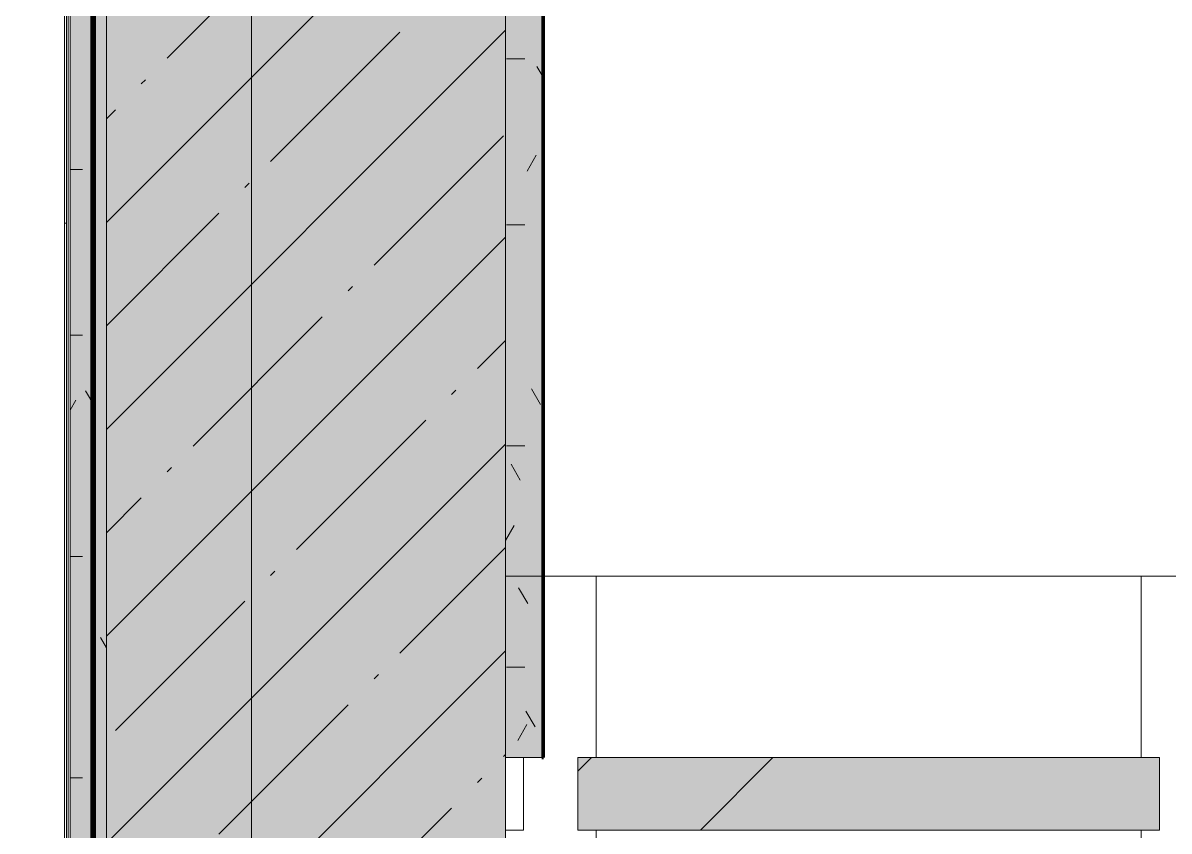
# Model space of a CAD drawing. Header units: millimetres. Extents: x -3817 to 677485, y -22715 to 103890.
# Drawn here: x 107328 to 107959, y 4351 to 4796 of the extents above; entities that cross this region are included whole.
import ezdxf

# ---------------------------------------------------------------- set-up
doc = ezdxf.new("R2010")
doc.units = ezdxf.units.MM
doc.layers.add('PDF _Геометрия', color=7, linetype='Continuous', true_color=0x1d1d1d)
doc.layers.add('PDF _Сплошная заливка', color=7, linetype='Continuous', true_color=0xffffff)

msp = doc.modelspace()

# ---------------------------------------------------------------- hatches: boundary and pattern name
at = {"layer": 'PDF _Сплошная заливка', "transparency": 33554559}
for points in [[(107394.45, 4311.35), (107593.58, 4311.35), (107593.58, 12511.35), (107373.58, 12511.35), (107373.58, 4311.35)], [(107353.58, 2061.35), (107373.58, 2061.35), (107373.58, 12291.35), (107353.58, 12291.35), (107353.58, 2081.35)]]:
    msp.add_hatch(color=256, dxfattribs=at).paths.add_polyline_path(points)

# ---------------------------------------------------------------- linework, layer by layer
at = {"layer": 'PDF _Геометрия', "color": 9, "lineweight": 9, "true_color": 0xc0c0c0}
for points in [[(107893.58, 12519.35), (107893.58, 12531.35), (105338.58, 12531.35), (105338.58, 12511.35), (107593.58, 12511.35), (107373.58, 12511.35), (105338.58, 12511.35), (105338.58, 12311.35), (107373.58, 12311.35), (107373.58, 4311.35), (107373.58, 2061.35), (107573.58, 2061.35), (107573.58, 4311.35), (107593.58, 4311.35), (107593.58, 4391.35), (107613.58, 4391.35)], [(107350.53, 4533.58), (107350.53, 4753.48), (107350.53, 4973.48), (107350.53, 5193.56)], [(107351.53, 5193.56), (107351.53, 4973.48), (107351.53, 4753.48), (107351.53, 4533.58)], [(107350.53, 4248.14), (107350.53, 4362.07), (107350.53, 4466.63), (107350.53, 4561.8), (107350.53, 4647.6), (107350.53, 4724.03), (107350.53, 4791.07), (107350.53, 4848.74), (107350.53, 4897.03), (107350.53, 4935.94), (107351.53, 4935.94), (107351.53, 4897.03), (107351.53, 4848.74), (107351.53, 4791.07), (107351.53, 4724.03), (107351.53, 4647.6), (107351.53, 4561.8), (107351.53, 4466.63), (107351.53, 4362.07), (107351.53, 4248.14)], [(107350.53, 4824.87), (107350.53, 4783.48), (107350.53, 4740.82), (107350.53, 4697.54), (107350.53, 4654.28), (107350.53, 4611.69), (107350.53, 4570.43), (107350.53, 4531.14), (107350.53, 4494.48), (107350.53, 4461.09), (107350.53, 4431.63), (107350.53, 4448.59), (107350.53, 4463.93), (107350.53, 4477.83), (107350.53, 4490.51), (107350.53, 4502.15), (107350.53, 4512.97), (107350.53, 4523.16), (107350.53, 4532.93), (107350.53, 4542.48), (107350.53, 4552.01), (107350.53, 4561.72), (107350.53, 4571.81), (107350.53, 4582.49), (107350.53, 4593.95), (107350.53, 4606.4), (107350.53, 4620.03), (107350.53, 4635.06), (107350.53, 4651.68), (107350.53, 4677.97), (107350.53, 4702.58), (107350.53, 4725.47), (107350.53, 4746.63), (107350.53, 4766.03), (107350.53, 4783.66), (107350.53, 4799.49)], [(107351.53, 4799.49), (107351.53, 4783.66), (107351.53, 4766.03), (107351.53, 4746.63), (107351.53, 4725.47), (107351.53, 4702.58), (107351.53, 4677.97), (107351.53, 4651.68), (107351.53, 4635.06), (107351.53, 4620.03), (107351.53, 4606.4), (107351.53, 4593.95), (107351.53, 4582.49), (107351.53, 4571.81), (107351.53, 4561.72), (107351.53, 4552.01), (107351.53, 4542.48), (107351.53, 4532.93), (107351.53, 4523.16), (107351.53, 4512.97), (107351.53, 4502.15), (107351.53, 4490.51), (107351.53, 4477.83), (107351.53, 4463.93), (107351.53, 4448.59), (107351.53, 4431.63), (107351.53, 4461.09), (107351.53, 4494.48), (107351.53, 4531.14), (107351.53, 4570.43), (107351.53, 4611.69), (107351.53, 4654.28), (107351.53, 4697.54), (107351.53, 4740.82), (107351.53, 4783.48), (107351.53, 4824.87)], [(107350.53, 4685.94), (107350.53, 4681.97), (107350.53, 4678.11), (107350.53, 4674.36), (107350.53, 4670.73), (107350.53, 4667.2), (107350.53, 4663.78), (107350.53, 4660.48), (107350.53, 4657.28), (107350.53, 4654.19), (107350.53, 4651.2), (107350.53, 4648.33), (107350.53, 4645.55), (107350.53, 4642.85), (107350.53, 4640.19), (107350.53, 4637.56), (107350.53, 4634.92), (107350.53, 4632.25), (107350.53, 4629.51), (107350.53, 4626.68), (107350.53, 4623.73), (107350.53, 4620.64), (107350.53, 4617.38), (107350.53, 4613.95), (107350.53, 4610.39), (107350.53, 4606.72), (107350.53, 4602.96), (107350.53, 4599.14), (107350.53, 4595.28), (107350.53, 4591.42), (107350.53, 4587.57), (107350.53, 4583.77), (107350.53, 4580.03), (107350.53, 4576.35), (107350.53, 4572.74), (107350.53, 4569.18)], [(107351.53, 4569.18), (107351.53, 4572.74), (107351.53, 4576.35), (107351.53, 4580.03), (107351.53, 4583.77), (107351.53, 4587.57), (107351.53, 4591.42), (107351.53, 4595.28), (107351.53, 4599.14), (107351.53, 4602.96), (107351.53, 4606.72), (107351.53, 4610.39), (107351.53, 4613.95), (107351.53, 4617.38), (107351.53, 4620.64), (107351.53, 4623.73), (107351.53, 4626.68), (107351.53, 4629.51), (107351.53, 4632.25), (107351.53, 4634.92), (107351.53, 4637.56), (107351.53, 4640.19), (107351.53, 4642.85), (107351.53, 4645.55), (107351.53, 4648.33), (107351.53, 4651.2), (107351.53, 4654.19), (107351.53, 4657.28), (107351.53, 4660.48), (107351.53, 4663.78), (107351.53, 4667.2), (107351.53, 4670.73), (107351.53, 4674.36), (107351.53, 4678.11), (107351.53, 4681.97), (107351.53, 4685.94)], [(107350.53, 4565.67), (107350.53, 4562.21), (107350.53, 4558.79), (107350.53, 4555.41), (107350.53, 4551.81), (107350.53, 4547.32), (107350.53, 4541.23), (107350.53, 4532.84), (107350.53, 4521.45), (107350.53, 4506.33), (107350.53, 4486.8), (107350.53, 4462.13), (107350.53, 4431.63), (107350.53, 4418.45), (107350.53, 4400.82), (107350.53, 4380.45), (107350.53, 4359.05), (107350.53, 4338.23)], [(107351.53, 4338.23), (107351.53, 4359.05), (107351.53, 4380.45), (107351.53, 4400.82), (107351.53, 4418.45), (107351.53, 4431.63), (107351.53, 4462.13), (107351.53, 4486.8), (107351.53, 4506.33), (107351.53, 4521.45), (107351.53, 4532.84), (107351.53, 4541.23), (107351.53, 4547.32), (107351.53, 4551.81), (107351.53, 4555.41), (107351.53, 4558.79), (107351.53, 4562.21), (107351.53, 4565.67)], [(107350.53, 4508.58), (107350.53, 4506.24), (107350.53, 4503.49), (107350.53, 4500.35), (107350.53, 4496.84), (107350.53, 4492.99), (107350.53, 4488.81), (107350.53, 4484.36), (107350.53, 4479.69), (107350.53, 4474.88), (107350.53, 4470.01), (107350.53, 4465.14), (107350.53, 4460.33), (107350.53, 4455.67), (107350.53, 4451.21), (107350.53, 4446.94), (107350.53, 4442.84), (107350.53, 4438.9), (107350.53, 4435.1), (107350.53, 4431.42), (107350.53, 4427.86), (107350.53, 4424.38), (107350.53, 4420.97), (107350.53, 4417.65), (107350.53, 4414.45), (107350.53, 4411.45), (107350.53, 4408.71), (107350.53, 4406.29)], [(107351.53, 4406.29), (107351.53, 4408.71), (107351.53, 4411.45), (107351.53, 4414.45), (107351.53, 4417.65), (107351.53, 4420.97), (107351.53, 4424.38), (107351.53, 4427.86), (107351.53, 4431.42), (107351.53, 4435.1), (107351.53, 4438.9), (107351.53, 4442.84), (107351.53, 4446.94), (107351.53, 4451.21), (107351.53, 4455.67), (107351.53, 4460.33), (107351.53, 4465.14), (107351.53, 4470.01), (107351.53, 4474.88), (107351.53, 4479.69), (107351.53, 4484.36), (107351.53, 4488.81), (107351.53, 4492.99), (107351.53, 4496.84), (107351.53, 4500.35), (107351.53, 4503.49), (107351.53, 4506.24), (107351.53, 4508.58)], [(107350.53, 4402.25), (107350.53, 4404.49), (107350.53, 4407.04), (107350.53, 4409.84), (107350.53, 4412.85), (107350.53, 4416.01), (107350.53, 4419.27), (107350.53, 4422.63), (107350.53, 4426.1), (107350.53, 4429.7), (107350.53, 4433.44), (107350.53, 4437.34), (107350.53, 4441.42), (107350.53, 4445.68), (107350.53, 4450.16), (107350.53, 4454.83), (107350.53, 4459.67), (107350.53, 4464.58), (107350.53, 4469.5), (107350.53, 4474.35), (107350.53, 4479.08), (107350.53, 4483.59), (107350.53, 4487.82), (107350.53, 4491.74), (107350.53, 4495.31), (107350.53, 4498.52), (107350.53, 4501.34), (107350.53, 4503.77)], [(107351.53, 4503.77), (107351.53, 4501.34), (107351.53, 4498.52), (107351.53, 4495.31), (107351.53, 4491.74), (107351.53, 4487.82), (107351.53, 4483.59), (107351.53, 4479.08), (107351.53, 4474.35), (107351.53, 4469.5), (107351.53, 4464.58), (107351.53, 4459.67), (107351.53, 4454.83), (107351.53, 4450.16), (107351.53, 4445.68), (107351.53, 4441.42), (107351.53, 4437.34), (107351.53, 4433.44), (107351.53, 4429.7), (107351.53, 4426.1), (107351.53, 4422.63), (107351.53, 4419.27), (107351.53, 4416.01), (107351.53, 4412.85), (107351.53, 4409.84), (107351.53, 4407.04), (107351.53, 4404.49), (107351.53, 4402.25)], [(107350.53, 4391.27), (107350.53, 4397.44), (107350.53, 4400.85), (107350.53, 4403.49), (107350.53, 4406.07), (107350.53, 4408.73), (107350.53, 4411.6), (107350.53, 4414.64), (107350.53, 4417.77), (107350.53, 4420.89), (107350.53, 4423.92), (107350.53, 4426.84), (107350.53, 4429.68), (107350.53, 4432.47), (107350.53, 4435.25), (107350.53, 4438.03), (107350.53, 4440.81), (107350.53, 4443.57), (107350.53, 4446.31), (107350.53, 4449.01), (107350.53, 4451.66), (107350.53, 4454.25), (107350.53, 4456.77), (107350.53, 4459.23), (107350.53, 4461.62), (107350.53, 4463.94), (107350.53, 4466.2), (107350.53, 4468.42), (107350.53, 4470.62), (107350.53, 4472.81), (107350.53, 4474.99), (107350.53, 4477.18), (107350.53, 4479.38), (107350.53, 4481.6), (107350.53, 4483.82), (107350.53, 4486.06), (107350.53, 4488.32), (107350.53, 4490.56), (107350.53, 4492.78), (107350.53, 4494.94)], [(107351.53, 4494.94), (107351.53, 4492.78), (107351.53, 4490.56), (107351.53, 4488.32), (107351.53, 4486.06), (107351.53, 4483.82), (107351.53, 4481.6), (107351.53, 4479.38), (107351.53, 4477.18), (107351.53, 4474.99), (107351.53, 4472.81), (107351.53, 4470.62), (107351.53, 4468.42), (107351.53, 4466.2), (107351.53, 4463.94), (107351.53, 4461.62), (107351.53, 4459.23), (107351.53, 4456.77), (107351.53, 4454.25), (107351.53, 4451.66), (107351.53, 4449.01), (107351.53, 4446.31), (107351.53, 4443.57), (107351.53, 4440.81), (107351.53, 4438.03), (107351.53, 4435.25), (107351.53, 4432.47), (107351.53, 4429.68), (107351.53, 4426.84), (107351.53, 4423.92), (107351.53, 4420.89), (107351.53, 4417.77), (107351.53, 4414.64), (107351.53, 4411.6), (107351.53, 4408.73), (107351.53, 4406.07), (107351.53, 4403.49), (107351.53, 4400.85), (107351.53, 4397.44), (107351.53, 4391.27)], [(107350.53, 4464.77), (107350.53, 4462.61), (107350.53, 4460.38), (107350.53, 4458.08), (107350.53, 4455.72), (107350.53, 4453.3), (107350.53, 4450.81), (107350.53, 4448.26), (107350.53, 4445.67), (107350.53, 4443.05), (107350.53, 4440.42), (107350.53, 4437.79), (107350.53, 4435.18), (107350.53, 4432.55), (107350.53, 4429.89), (107350.53, 4427.16), (107350.53, 4424.33), (107350.53, 4421.41), (107350.53, 4418.48), (107350.53, 4415.63), (107350.53, 4412.93), (107350.53, 4410.4), (107350.53, 4407.93), (107350.53, 4405.33), (107350.53, 4401.85), (107350.53, 4395.25)], [(107351.53, 4395.25), (107351.53, 4401.85), (107351.53, 4405.33), (107351.53, 4407.93), (107351.53, 4410.4), (107351.53, 4412.93), (107351.53, 4415.63), (107351.53, 4418.48), (107351.53, 4421.41), (107351.53, 4424.33), (107351.53, 4427.16), (107351.53, 4429.89), (107351.53, 4432.55), (107351.53, 4435.18), (107351.53, 4437.79), (107351.53, 4440.42), (107351.53, 4443.05), (107351.53, 4445.67), (107351.53, 4448.26), (107351.53, 4450.81), (107351.53, 4453.3), (107351.53, 4455.72), (107351.53, 4458.08), (107351.53, 4460.38), (107351.53, 4462.61), (107351.53, 4464.77)], [(107350.53, 4394.58), (107350.53, 4390.79), (107350.53, 4388.03)], [(107351.53, 4388.03), (107351.53, 4390.79), (107351.53, 4394.58)], [(107350.53, 4384.87), (107350.53, 4387.27), (107350.53, 4390.66)], [(107351.53, 4390.66), (107351.53, 4387.27), (107351.53, 4384.87)]]:
    msp.add_lwpolyline(points, dxfattribs=at)
for points in [[(105403.58, 2061.35), (107353.58, 2061.35), (107373.58, 2061.35), (107373.58, 12291.35), (107373.58, 12311.35), (105338.58, 12311.35), (105338.58, 12291.35), (107353.58, 12291.35), (107353.58, 2081.35), (105403.58, 2081.35)], [(107367.54, 2082.35), (107367.54, 12290.45), (107366.54, 12290.45), (107366.54, 2082.35)], [(107351.53, 3893.93), (107351.53, 4685.94), (107350.53, 4685.94), (107350.53, 3893.93)]]:
    msp.add_lwpolyline(points, close=True, dxfattribs=at)
at = {"layer": 'PDF _Геометрия', "color": 171, "lineweight": 70, "true_color": 0x8080ff}
msp.add_lwpolyline([(107366.54, 2082.35), (107366.54, 12290.45), (107365.54, 12290.45), (107365.54, 2082.35)], close=True, dxfattribs=at)
at = {"layer": 'PDF _Геометрия', "color": 7, "lineweight": 9}
for points in [[(107593.58, 4391.35), (107593.58, 12291.35)], [(107944.08, 4391.35), (107643.58, 4391.35), (107643.58, 4491.35), (107944.08, 4491.35)], [(107944.08, 4334.35), (107643.58, 4334.35), (107643.58, 4351.35), (107944.08, 4351.35)]]:
    msp.add_lwpolyline(points, close=True, dxfattribs=at)
for points in [[(107613.58, 4391.35), (107613.58, 12290.35)], [(107352.58, 4814.19), (107352.58, 4421.68), (107352.58, 4423.73), (107352.58, 4425.89), (107352.58, 4428.15), (107352.58, 4430.5), (107352.58, 4432.94), (107352.58, 4435.44), (107352.58, 4438.02), (107352.58, 4440.65), (107352.58, 4443.33), (107352.58, 4446.05), (107352.58, 4448.81), (107352.58, 4451.59), (107352.58, 4454.38), (107352.58, 4457.19), (107352.58, 4459.99), (107352.58, 4462.79), (107352.58, 4465.57), (107352.58, 4468.33), (107352.58, 4471.05), (107352.58, 4473.73), (107352.58, 4476.37), (107352.58, 4478.94), (107352.58, 4481.46), (107352.58, 4483.89), (107352.58, 4486.25), (107352.58, 4488.52), (107352.58, 4490.68), (107352.58, 4492.75), (107352.58, 4496.9), (107352.58, 4500.77), (107352.58, 4504.35), (107352.58, 4507.68), (107352.58, 4510.76), (107352.58, 4513.61), (107352.58, 4516.25), (107352.58, 4518.69), (107352.58, 4520.96), (107352.58, 4523.06), (107352.58, 4525.01), (107352.58, 4526.84), (107352.58, 4528.55), (107352.58, 4530.16), (107352.58, 4531.69), (107352.58, 4533.16), (107352.58, 4534.57), (107352.58, 4535.96), (107352.58, 4537.33), (107352.58, 4538.69), (107352.58, 4540.08), (107352.58, 4541.5), (107352.58, 4542.97), (107352.58, 4544.5), (107352.58, 4546.11), (107352.58, 4547.82), (107352.58, 4549.65), (107352.58, 4551.61), (107352.58, 4553.7), (107352.58, 4555.81), (107352.58, 4557.95), (107352.58, 4560.1), (107352.58, 4562.27), (107352.58, 4564.46), (107352.58, 4566.66), (107352.58, 4568.88), (107352.58, 4571.1), (107352.58, 4573.34), (107352.58, 4575.59), (107352.58, 4577.85), (107352.58, 4580.12), (107352.58, 4582.39), (107352.58, 4584.67), (107352.58, 4586.95), (107352.58, 4589.23), (107352.58, 4591.51), (107352.58, 4593.79), (107352.58, 4596.07), (107352.58, 4598.35), (107352.58, 4600.62), (107352.58, 4602.88), (107352.58, 4605.14), (107352.58, 4607.39), (107352.58, 4609.63), (107352.58, 4611.86), (107352.58, 4614.08), (107352.58, 4616.28), (107352.58, 4618.46), (107352.58, 4620.63), (107352.58, 4622.79), (107352.58, 4624.92), (107352.58, 4627.03), (107352.58, 4629.12), (107352.58, 4631.19), (107352.58, 4633.24), (107352.58, 4635.25), (107352.58, 4637.25), (107352.58, 4637.85), (107352.58, 4638.48), (107352.58, 4639.12), (107352.58, 4639.79), (107352.58, 4640.48), (107352.58, 4641.19), (107352.58, 4641.91), (107352.58, 4642.66), (107352.58, 4643.43), (107352.58, 4644.22), (107352.58, 4645.02), (107352.58, 4645.85), (107352.58, 4646.69), (107352.58, 4647.55), (107352.58, 4648.43), (107352.58, 4649.32), (107352.58, 4650.24), (107352.58, 4651.17), (107352.58, 4652.12), (107352.58, 4653.09), (107352.58, 4654.07), (107352.58, 4655.07), (107352.58, 4656.08), (107352.58, 4657.12), (107352.58, 4658.16), (107352.58, 4659.23), (107352.58, 4660.3), (107352.58, 4661.4), (107352.58, 4662.51), (107352.58, 4663.63), (107352.58, 4664.77), (107352.58, 4665.92), (107352.58, 4667.09), (107352.58, 4668.27), (107352.58, 4669.46), (107352.58, 4670.67), (107352.58, 4671.88), (107352.58, 4673.12), (107352.58, 4674.36), (107352.58, 4675.62), (107352.58, 4676.89), (107352.58, 4678.17), (107352.58, 4679.47), (107352.58, 4680.77), (107352.58, 4682.09), (107352.58, 4683.41), (107352.58, 4684.75), (107352.58, 4686.1), (107352.58, 4687.46), (107352.58, 4688.83), (107352.58, 4690.21), (107352.58, 4691.6), (107352.58, 4693), (107352.58, 4694.4), (107352.58, 4695.82), (107352.58, 4697.25), (107352.58, 4698.68), (107352.58, 4700.12), (107352.58, 4701.57), (107352.58, 4703.03), (107352.58, 4704.5), (107352.58, 4705.97), (107352.58, 4707.45), (107352.58, 4708.94), (107352.58, 4710.43), (107352.58, 4711.93), (107352.58, 4713.44), (107352.58, 4714.95), (107352.58, 4716.47), (107352.58, 4718), (107352.58, 4719.53), (107352.58, 4721.06), (107352.58, 4722.6), (107352.58, 4724.14), (107352.58, 4725.69), (107352.58, 4727.25), (107352.58, 4728.8), (107352.58, 4730.37), (107352.58, 4731.93), (107352.58, 4733.5), (107352.58, 4735.07), (107352.58, 4736.64), (107352.58, 4738.22), (107352.58, 4739.8), (107352.58, 4741.38), (107352.58, 4742.96), (107352.58, 4744.55), (107352.58, 4746.13), (107352.58, 4747.72), (107352.58, 4749.31), (107352.58, 4750.9), (107352.58, 4752.49), (107352.58, 4754.08), (107352.58, 4755.67), (107352.58, 4757.26), (107352.58, 4758.85), (107352.58, 4760.44), (107352.58, 4762.03), (107352.58, 4763.62), (107352.58, 4765.21), (107352.58, 4766.79), (107352.58, 4768.37), (107352.58, 4769.96), (107352.58, 4771.54), (107352.58, 4773.11), (107352.58, 4774.69), (107352.58, 4776.26), (107352.58, 4777.83), (107352.58, 4779.39), (107352.58, 4780.96), (107352.58, 4782.51), (107352.58, 4784.07), (107352.58, 4785.62), (107352.58, 4787.17), (107352.58, 4788.71), (107352.58, 4790.24), (107352.58, 4791.77), (107352.58, 4793.3), (107352.58, 4794.82), (107352.58, 4796.33)], [(107352.58, 4796.33), (107352.58, 4794.82), (107352.58, 4793.3), (107352.58, 4791.77), (107352.58, 4790.24), (107352.58, 4788.71), (107352.58, 4787.17), (107352.58, 4785.62), (107352.58, 4784.07), (107352.58, 4782.51), (107352.58, 4780.96), (107352.58, 4779.39), (107352.58, 4777.83), (107352.58, 4776.26), (107352.58, 4774.69), (107352.58, 4773.11), (107352.58, 4771.54), (107352.58, 4769.96), (107352.58, 4768.37), (107352.58, 4766.79), (107352.58, 4765.21), (107352.58, 4763.62), (107352.58, 4762.03), (107352.58, 4760.44), (107352.58, 4758.85), (107352.58, 4757.26), (107352.58, 4755.67), (107352.58, 4754.08), (107352.58, 4752.49), (107352.58, 4750.9), (107352.58, 4749.31), (107352.58, 4747.72), (107352.58, 4746.13), (107352.58, 4744.55), (107352.58, 4742.96), (107352.58, 4741.38), (107352.58, 4739.8), (107352.58, 4738.22), (107352.58, 4736.64), (107352.58, 4735.07), (107352.58, 4733.5), (107352.58, 4731.93), (107352.58, 4730.37), (107352.58, 4728.8), (107352.58, 4727.25), (107352.58, 4725.69), (107352.58, 4724.15), (107352.58, 4722.6), (107352.58, 4721.06), (107352.58, 4719.53), (107352.58, 4718), (107352.58, 4716.47), (107352.58, 4714.95), (107352.58, 4713.44), (107352.58, 4711.93), (107352.58, 4710.43), (107352.58, 4708.94), (107352.58, 4707.45), (107352.58, 4705.97), (107352.58, 4704.5), (107352.58, 4703.03), (107352.58, 4701.57), (107352.58, 4700.12), (107352.58, 4698.68), (107352.58, 4697.25), (107352.58, 4695.82), (107352.58, 4694.4), (107352.58, 4693), (107352.58, 4691.6), (107352.58, 4690.21), (107352.58, 4688.83), (107352.58, 4687.46), (107352.58, 4686.1), (107352.58, 4684.75), (107352.58, 4683.41), (107352.58, 4682.09), (107352.58, 4680.77), (107352.58, 4679.47), (107352.58, 4678.17), (107352.58, 4676.89), (107352.58, 4675.62), (107352.58, 4674.36), (107352.58, 4673.12), (107352.58, 4671.88), (107352.58, 4670.67), (107352.58, 4669.46), (107352.58, 4668.27), (107352.58, 4667.09), (107352.58, 4665.92), (107352.58, 4664.77), (107352.58, 4663.63), (107352.58, 4662.51), (107352.58, 4661.4), (107352.58, 4660.3), (107352.58, 4659.23), (107352.58, 4658.16), (107352.58, 4657.12), (107352.58, 4656.08), (107352.58, 4655.07), (107352.58, 4654.07), (107352.58, 4653.09), (107352.58, 4652.12), (107352.58, 4651.17), (107352.58, 4650.24), (107352.58, 4649.32), (107352.58, 4648.43), (107352.58, 4647.55), (107352.58, 4646.69), (107352.58, 4645.85), (107352.58, 4645.02), (107352.58, 4644.22), (107352.58, 4643.43), (107352.58, 4642.66), (107352.58, 4641.91), (107352.58, 4641.19), (107352.58, 4640.48), (107352.58, 4639.79), (107352.58, 4639.12), (107352.58, 4638.48), (107352.58, 4637.85), (107352.58, 4637.25), (107352.58, 4635.26), (107352.58, 4633.24), (107352.58, 4631.19), (107352.58, 4629.12), (107352.58, 4627.03), (107352.58, 4624.92), (107352.58, 4622.79), (107352.58, 4620.63), (107352.58, 4618.46), (107352.58, 4616.28), (107352.58, 4614.08), (107352.58, 4611.86), (107352.58, 4609.63), (107352.58, 4607.39), (107352.58, 4605.14), (107352.58, 4602.88), (107352.58, 4600.62), (107352.58, 4598.35), (107352.58, 4596.07), (107352.58, 4593.79), (107352.58, 4591.51), (107352.58, 4589.23), (107352.58, 4586.95), (107352.58, 4584.67), (107352.58, 4582.39), (107352.58, 4580.12), (107352.58, 4577.85), (107352.58, 4575.59), (107352.58, 4573.34), (107352.58, 4571.1), (107352.58, 4568.88), (107352.58, 4566.66), (107352.58, 4564.46), (107352.58, 4562.27), (107352.58, 4560.1), (107352.58, 4557.95), (107352.58, 4555.81), (107352.58, 4553.7), (107352.58, 4551.61), (107352.58, 4549.65), (107352.58, 4547.82), (107352.58, 4546.11), (107352.58, 4544.5), (107352.58, 4542.97), (107352.58, 4541.5), (107352.58, 4540.08), (107352.58, 4538.69), (107352.58, 4537.33), (107352.58, 4535.96), (107352.58, 4534.57), (107352.58, 4533.16), (107352.58, 4531.69), (107352.58, 4530.16), (107352.58, 4528.55), (107352.58, 4526.84), (107352.58, 4525.01), (107352.58, 4523.06), (107352.58, 4520.96), (107352.58, 4518.69), (107352.58, 4516.25), (107352.58, 4513.61), (107352.58, 4510.76), (107352.58, 4507.68), (107352.58, 4504.35), (107352.58, 4500.77), (107352.58, 4496.9), (107352.58, 4492.75), (107352.58, 4490.68), (107352.58, 4488.52), (107352.58, 4486.25), (107352.58, 4483.89), (107352.58, 4481.46), (107352.58, 4478.94), (107352.58, 4476.37), (107352.58, 4473.73), (107352.58, 4471.05), (107352.58, 4468.33), (107352.58, 4465.57), (107352.58, 4462.79), (107352.58, 4459.99), (107352.58, 4457.19), (107352.58, 4454.38), (107352.58, 4451.59), (107352.58, 4448.81), (107352.58, 4446.05), (107352.58, 4443.33), (107352.58, 4440.65), (107352.58, 4438.02), (107352.58, 4435.44), (107352.58, 4432.94), (107352.58, 4430.5), (107352.58, 4428.15), (107352.58, 4425.89), (107352.58, 4423.73), (107352.58, 4421.68), (107352.58, 4419.27), (107352.58, 4416.74), (107352.58, 4414.1), (107352.58, 4411.35), (107352.58, 4408.49), (107352.58, 4405.55), (107352.58, 4402.52), (107352.58, 4399.42), (107352.58, 4396.24), (107352.58, 4393.01), (107352.58, 4389.73), (107352.58, 4386.4), (107352.58, 4383.04), (107352.58, 4379.65), (107352.58, 4376.24), (107352.58, 4372.82), (107352.58, 4369.4), (107352.58, 4365.98), (107352.58, 4362.58), (107352.58, 4359.2), (107352.58, 4355.85), (107352.58, 4352.54), (107352.58, 4349.27)], [(107643.58, 4491.35), (107944.08, 4491.35)], [(107352.58, 4349.31), (107352.58, 4350.88), (107352.58, 4352.29), (107352.58, 4353.54), (107352.58, 4354.62), (107352.58, 4355.51), (107352.58, 4357.5), (107352.58, 4359.64), (107352.58, 4361.93), (107352.58, 4364.35), (107352.58, 4366.89), (107352.58, 4369.54), (107352.58, 4372.29), (107352.58, 4375.12), (107352.58, 4378.02), (107352.58, 4380.97), (107352.58, 4383.98), (107352.58, 4387.01), (107352.58, 4390.07), (107352.58, 4393.13), (107352.58, 4396.19), (107352.58, 4399.23), (107352.58, 4402.24), (107352.58, 4405.2), (107352.58, 4408.11), (107352.58, 4410.95), (107352.58, 4413.71), (107352.58, 4416.38), (107352.58, 4418.94), (107352.58, 4421.38), (107352.58, 4423.69), (107352.58, 4425.85), (107352.58, 4427.86), (107352.58, 4429.69), (107352.58, 4431.35), (107352.58, 4432.81), (107352.58, 4434.06), (107352.58, 4435.09), (107352.58, 4435.89), (107352.58, 4436.45), (107352.58, 4436.74), (107352.58, 4436.77), (107352.58, 4413.77), (107352.58, 4379.16), (107352.58, 4343.54)], [(107352.58, 4426.91), (107352.58, 4426.8), (107352.58, 4426.85), (107352.58, 4426.89), (107352.58, 4426.94), (107352.58, 4426.98), (107352.58, 4427.03), (107352.58, 4427.07), (107352.58, 4427.12), (107352.58, 4427.16), (107352.58, 4427.21), (107352.58, 4427.26), (107352.58, 4427.3), (107352.58, 4427.35), (107352.58, 4427.39), (107352.58, 4427.44), (107352.58, 4427.48), (107352.58, 4427.53), (107352.58, 4427.57), (107352.58, 4427.62), (107352.58, 4427.66), (107352.58, 4427.71), (107352.58, 4427.75), (107352.58, 4427.8), (107352.58, 4427.84), (107352.58, 4427.89), (107352.58, 4427.94), (107352.58, 4427.98), (107352.58, 4428.03), (107352.58, 4428.07), (107352.58, 4428.12), (107352.58, 4428.16), (107352.58, 4428.21), (107352.58, 4428.25), (107352.58, 4428.3), (107352.58, 4428.34), (107352.58, 4428.39), (107352.58, 4428.43), (107352.58, 4428.48), (107352.58, 4428.52), (107352.58, 4428.57), (107352.58, 4428.61), (107352.58, 4428.66), (107352.58, 4428.7), (107352.58, 4428.75), (107352.58, 4428.79), (107352.58, 4428.84), (107352.58, 4428.88), (107352.58, 4428.93), (107352.58, 4428.97), (107352.58, 4429.02), (107352.58, 4429.06), (107352.58, 4429.11), (107352.58, 4429.15), (107352.58, 4429.2), (107352.58, 4429.24), (107352.58, 4429.29), (107352.58, 4429.33), (107352.58, 4429.38), (107352.58, 4429.42), (107352.58, 4429.47), (107352.58, 4429.51), (107352.58, 4429.56), (107352.58, 4429.6), (107352.58, 4429.65), (107352.58, 4429.69), (107352.58, 4429.74), (107352.58, 4429.78), (107352.58, 4429.83), (107352.58, 4429.87), (107352.58, 4429.92), (107352.58, 4429.96), (107352.58, 4430.01), (107352.58, 4430.05), (107352.58, 4430.09), (107352.58, 4430.14), (107352.58, 4430.18), (107352.58, 4430.23), (107352.58, 4430.27), (107352.58, 4430.32), (107352.58, 4430.36), (107352.58, 4430.41), (107352.58, 4430.45), (107352.58, 4430.5), (107352.58, 4430.54), (107352.58, 4430.59), (107352.58, 4430.63), (107352.58, 4430.68), (107352.58, 4430.72), (107352.58, 4430.76), (107352.58, 4430.81), (107352.58, 4430.85), (107352.58, 4430.9), (107352.58, 4430.94), (107352.58, 4430.99), (107352.58, 4431.03), (107352.58, 4431.08), (107352.58, 4431.12), (107352.58, 4431.16), (107352.58, 4431.21), (107352.58, 4431.25), (107352.58, 4431.3), (107352.58, 4431.34), (107352.58, 4431.39), (107352.58, 4431.43), (107352.58, 4431.47), (107352.58, 4431.52), (107352.58, 4431.56), (107352.58, 4431.61), (107352.58, 4431.65), (107352.58, 4431.7), (107352.58, 4431.74), (107352.58, 4431.78), (107352.58, 4431.83), (107352.58, 4431.87), (107352.58, 4431.92), (107352.58, 4431.96), (107352.58, 4432.01), (107352.58, 4432.05), (107352.58, 4432.09), (107352.58, 4432.14), (107352.58, 4432.18), (107352.58, 4432.23), (107352.58, 4432.27), (107352.58, 4432.31), (107352.58, 4432.36), (107352.58, 4432.4), (107352.58, 4432.45), (107352.58, 4432.49), (107352.58, 4432.54), (107352.58, 4432.58), (107352.58, 4432.62), (107352.58, 4432.67), (107352.58, 4432.71), (107352.58, 4432.76), (107352.58, 4432.8), (107352.58, 4432.84), (107352.58, 4432.89), (107352.58, 4432.93), (107352.58, 4432.97), (107352.58, 4433.02), (107352.58, 4433.06), (107352.58, 4433.11), (107352.58, 4433.15), (107352.58, 4433.19), (107352.58, 4433.24), (107352.58, 4433.28), (107352.58, 4433.33), (107352.58, 4433.37), (107352.58, 4433.41), (107352.58, 4433.46), (107352.58, 4433.5), (107352.58, 4433.54), (107352.58, 4433.59), (107352.58, 4433.63), (107352.58, 4433.68), (107352.58, 4433.72), (107352.58, 4433.76), (107352.58, 4433.81), (107352.58, 4433.85), (107352.58, 4433.89), (107352.58, 4433.94), (107352.58, 4433.98), (107352.58, 4434.03), (107352.58, 4434.07), (107352.58, 4434.11), (107352.58, 4434.16), (107352.58, 4434.2), (107352.58, 4434.24), (107352.58, 4434.29), (107352.58, 4434.33), (107352.58, 4434.37), (107352.58, 4434.42), (107352.58, 4434.46), (107352.58, 4434.51), (107352.58, 4434.55), (107352.58, 4434.59), (107352.58, 4434.64), (107352.58, 4434.68), (107352.58, 4434.72), (107352.58, 4434.77), (107352.58, 4434.81), (107352.58, 4434.85), (107352.58, 4434.9), (107352.58, 4434.94), (107352.58, 4434.98), (107352.58, 4435.03), (107352.58, 4435.07), (107352.58, 4435.11), (107352.58, 4435.16), (107352.58, 4435.2), (107352.58, 4435.24), (107352.58, 4435.29), (107352.58, 4435.33), (107352.58, 4435.37), (107352.58, 4435.42), (107352.58, 4435.46), (107352.58, 4435.5), (107352.58, 4435.55), (107352.58, 4435.59), (107352.58, 4435.63), (107352.58, 4435.68), (107352.58, 4435.72), (107352.58, 4435.76), (107352.58, 4435.81)], [(107633.58, 4383.86), (107641.07, 4391.35)], [(107701.07, 4351.35), (107741.07, 4391.35)]]:
    msp.add_lwpolyline(points, dxfattribs=at)
at = {"layer": 'PDF _Геометрия', "color": 231, "lineweight": 70, "true_color": 0xff80c0}
msp.add_lwpolyline([(107613.58, 4391.35), (107614.58, 4391.35), (107614.58, 12290.35)], dxfattribs=at)
at = {"layer": 'PDF _Геометрия', "color": 231, "lineweight": 9, "true_color": 0xff80c0}
msp.add_lwpolyline([(107614.58, 12290.35), (107613.58, 12290.35), (107613.58, 4391.35)], dxfattribs=at)
at = {"layer": 'PDF _Геометрия', "lineweight": 9}
for points in [[(107373.58, 4686.28), (107593.58, 4906.28)], [(107407.11, 4776.84), (107478.39, 4848.12)], [(107373.58, 4572.23), (107593.58, 4792.23)], [(107464.13, 4719.81), (107535.41, 4791.09)], [(107392.85, 4762.58), (107395.22, 4764.95)], [(107373.58, 4743.31), (107378.59, 4748.33)], [(107521.15, 4662.79), (107592.44, 4734.07)], [(107449.87, 4705.56), (107452.24, 4707.93)], [(107373.58, 4629.26), (107435.62, 4691.3)], [(107373.58, 4458.19), (107593.58, 4678.19)], [(107506.9, 4648.53), (107509.27, 4650.9)], [(107421.36, 4563), (107492.64, 4634.28)], [(107578.18, 4605.76), (107593.58, 4621.16)], [(107563.92, 4591.51), (107566.29, 4593.88)], [(107478.39, 4505.97), (107549.67, 4577.25)], [(107373.58, 4344.14), (107593.58, 4564.14)], [(107407.11, 4548.74), (107409.48, 4551.11)], [(107373.58, 4515.21), (107392.85, 4534.48)], [(107535.41, 4448.95), (107593.58, 4507.11)], [(107464.13, 4491.71), (107466.5, 4494.09)], [(107378.59, 4406.18), (107449.87, 4477.46)], [(107454.84, 4311.35), (107593.58, 4450.09)], [(107521.15, 4434.69), (107523.53, 4437.06)], [(107435.62, 4349.15), (107506.9, 4420.43)], [(107592.44, 4391.92), (107593.58, 4393.06)], [(107578.18, 4377.66), (107580.55, 4380.04)], [(107511.86, 4311.35), (107563.92, 4363.41)]]:
    msp.add_lwpolyline(points, dxfattribs=at)
at = {"layer": 'PDF _Геометрия', "color": 253, "lineweight": 9, "true_color": 0xaaaaaa}
msp.add_lwpolyline([(107453.58, 5.09), (107453.58, 2505.09), (107453.58, 4828.61)], dxfattribs=at)
at = {"layer": 'PDF _Геометрия', "color": 253, "lineweight": 9, "true_color": 0x9b9b9b}
for points in [[(107594.14, 4776.47), (107604.2, 4776.47)], [(107613.58, 4767.64), (107610.89, 4772.3)], [(107610.61, 4723.27), (107605.58, 4714.56)], [(107353.58, 4715.51), (107360.35, 4715.51)], [(107594.14, 4685.03), (107604.2, 4685.03)], [(107353.58, 4624.07), (107360.35, 4624.07)], [(107612.93, 4585.88), (107607.9, 4594.6)], [(107356.7, 4588.3), (107353.58, 4582.89)], [(107367.19, 4584.79), (107362.17, 4593.5)], [(107594.14, 4563.11), (107604.2, 4563.11)], [(107601.77, 4544.25), (107596.74, 4552.96)], [(107598.35, 4519.17), (107593.58, 4510.9)], [(107353.58, 4502.15), (107360.35, 4502.15)], [(107605.86, 4476.22), (107600.83, 4484.93)], [(107373.58, 4451.82), (107370.33, 4457.44)], [(107594.14, 4441.19), (107604.2, 4441.19)], [(107609.94, 4408.18), (107604.91, 4416.89)], [(107605.43, 4409.5), (107600.4, 4400.79)], [(107353.58, 4380.23), (107360.35, 4380.23)]]:
    msp.add_lwpolyline(points, dxfattribs=at)
at = {"layer": 'PDF _Геометрия', "color": 7, "lineweight": 20}
for points in [[(107603.58, 4391.35), (107603.58, 4351.35), (107593.58, 4351.35), (107593.58, 4334.35), (107643.58, 4334.35), (107643.58, 4351.35), (107633.58, 4351.35), (107633.58, 4391.35), (107643.58, 4391.35), (107643.58, 4491.35), (107593.58, 4491.35), (107593.58, 4391.35)], [(107954.08, 4391.35), (107954.08, 4351.35), (107944.08, 4351.35), (107944.08, 4334.35), (107994.08, 4334.35), (107994.08, 4351.35), (107984.08, 4351.35), (107984.08, 4391.35), (107994.08, 4391.35), (107994.08, 4491.35), (107944.08, 4491.35), (107944.08, 4391.35)], [(107954.08, 4391.35), (107633.58, 4391.35), (107633.58, 4351.35), (107954.08, 4351.35)]]:
    msp.add_lwpolyline(points, close=True, dxfattribs=at)
at = {"layer": 'PDF _Сплошная заливка', "lineweight": 35, "transparency": 33554559}
for points in [[(107613.58, 4391.35), (107613.58, 12291.35), (107593.58, 4391.35), (107593.58, 12291.35)], [(107954.08, 4351.35), (107954.08, 4391.35), (107633.58, 4351.35), (107633.58, 4391.35)]]:
    msp.add_solid(points, dxfattribs=at)
at = {"layer": 'PDF _Сплошная заливка', "color": 254, "lineweight": 35, "true_color": 0xffb9dc, "transparency": 33554559}
msp.add_solid([(107613.58, 4391.35), (107614.58, 4391.35), (107613.58, 4567.39)], dxfattribs=at)

doc.saveas('drawing.dxf')
